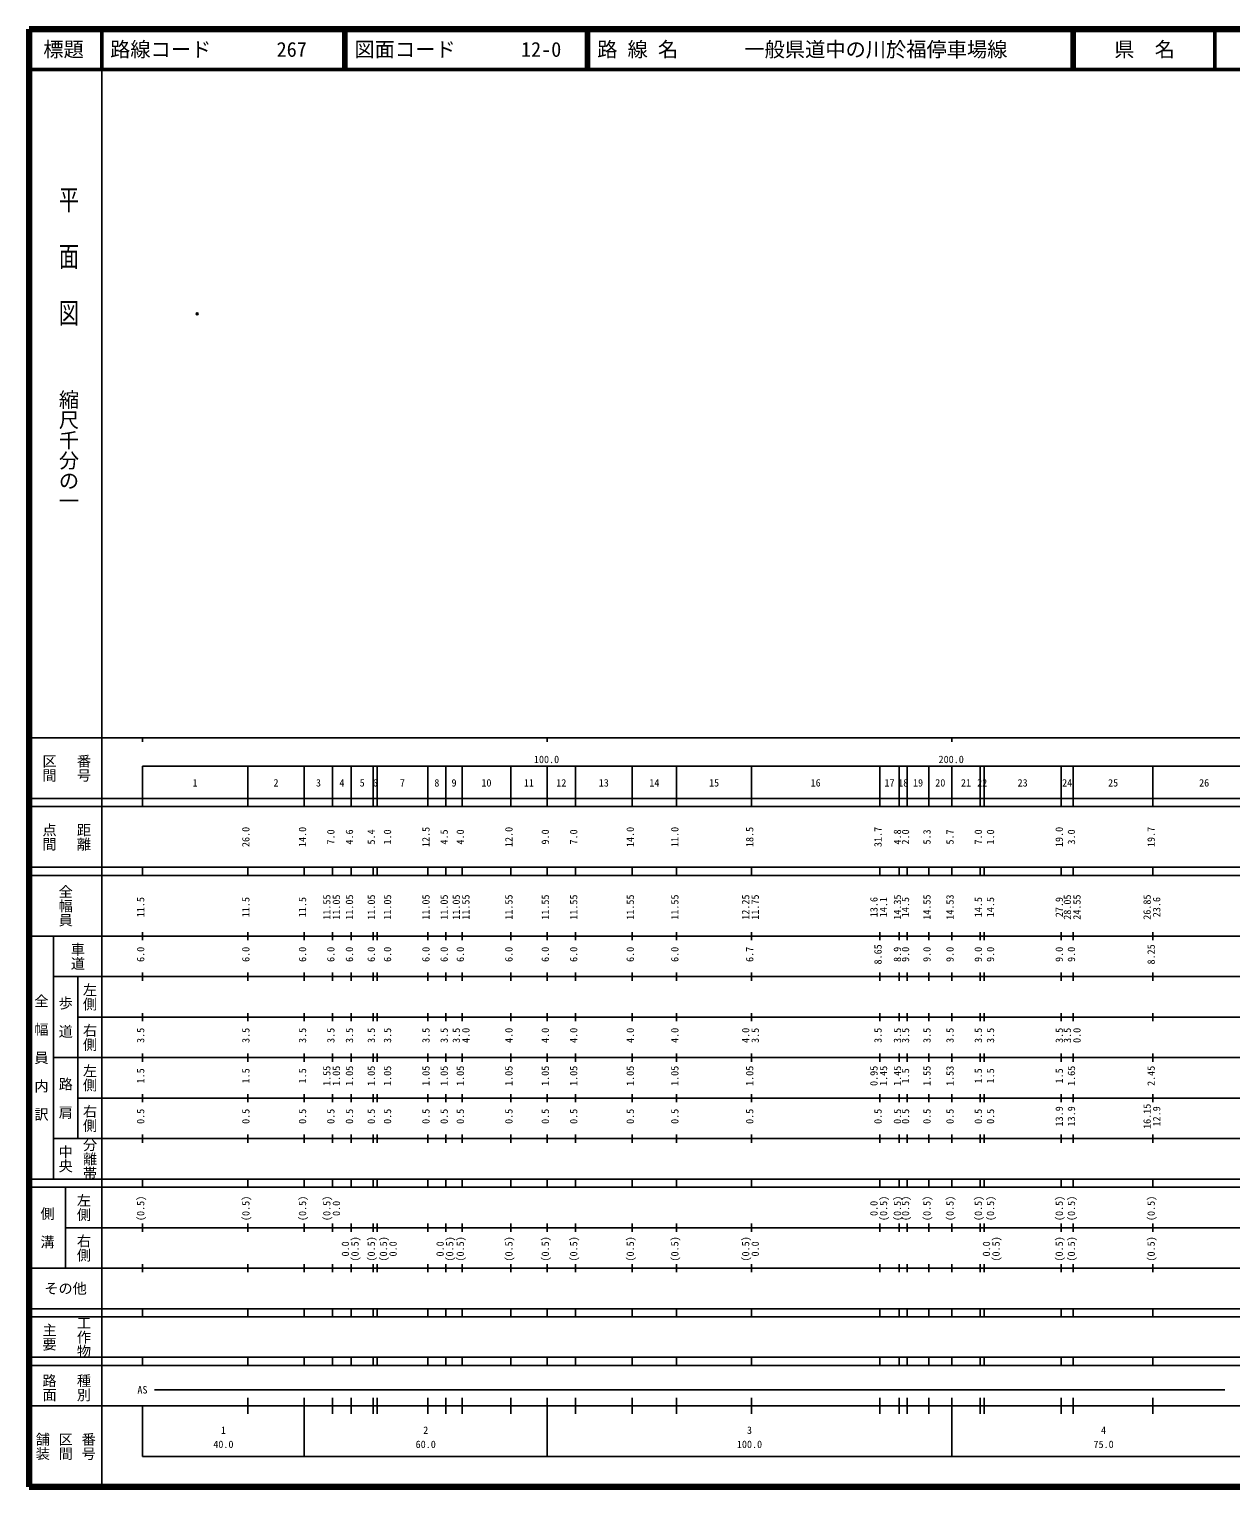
# Model space of a CAD drawing. Units: millimetres on the paper. Extents: x 40 to 680, y 20 to 380.
# Drawn here: x 40 to 336.9, y 20 to 380 of the extents above; entities that cross this region are included whole.
import ezdxf
from ezdxf.enums import TextEntityAlignment as Align

# ---------------------------------------------------------------- set-up
doc = ezdxf.new("R2010")
doc.units = ezdxf.units.MM
doc.header["$PDMODE"] = 32
doc.header["$PDSIZE"] = 0.5
doc.layers.add('M-OTRS', color=6, linetype='Continuous')
doc.layers.add('M-TTL-TXT', color=7, linetype='Continuous')
for name, color, linetype, lineweight in [('M-TTL', 2, 'Continuous', 140), ('M-TTL-BAND', 7, 'Continuous', 25), ('M-TTL-LINE', 7, 'Continuous', 50)]:
    doc.layers.add(name, color=color, linetype=linetype, lineweight=lineweight)
doc.styles.add('@ＭＳ ゴシック', font='')
doc.styles.add('ＭＳ ゴシック', font='')
doc.styles.get('@ＭＳ ゴシック').set_extended_font_data('@MS Gothic')
doc.styles.get('ＭＳ ゴシック').set_extended_font_data('MS Gothic')

msp = doc.modelspace()

# ---------------------------------------------------------------- linework, layer by layer
at = {"layer": 'M-OTRS'}
msp.add_point((81.514, 309.693), dxfattribs=at)
at = {"layer": 'M-TTL'}
for p, q in [((40, 380), (40, 20)), ((680, 380), (40, 380)), ((40, 20), (680, 20))]:
    msp.add_line(p, q, dxfattribs=at)
at = {"layer": 'M-TTL-BAND'}
for p, q in [((58, 370), (58, 20)), ((40, 205), (579, 205)), ((68, 205), (68, 204)), ((168, 205), (168, 204)), ((268, 205), (268, 204)), ((68, 198), (579, 198)), ((68, 198), (68, 188)), ((94, 188), (94, 198)), ((108, 188), (108, 198)), ((115, 188), (115, 198)), ((119.6, 188), (119.6, 198)), ((125, 188), (125, 198)), ((126, 188), (126, 198)), ((138.5, 188), (138.5, 198)), ((143, 188), (143, 198)), ((147, 188), (147, 198)), ((159, 188), (159, 198)), ((168, 188), (168, 198)), ((175, 188), (175, 198)), ((189, 188), (189, 198)), ((200, 188), (200, 198)), ((218.5, 188), (218.5, 198)), ((250.2, 188), (250.2, 198)), ((255, 188), (255, 198)), ((257, 188), (257, 198)), ((262.3, 188), (262.3, 198)), ((268, 188), (268, 198)), ((275, 188), (275, 198)), ((276, 188), (276, 198)), ((295, 188), (295, 198)), ((298, 188), (298, 198)), ((317.7, 188), (317.7, 198)), ((40, 190), (579, 190)), ((40, 188), (579, 188)), ((40, 173), (579, 173)), ((68, 171), (68, 173)), ((94, 171), (94, 173)), ((108, 171), (108, 173)), ((115, 171), (115, 173)), ((119.6, 171), (119.6, 173)), ((125, 171), (125, 173)), ((126, 171), (126, 173)), ((138.5, 171), (138.5, 173)), ((143, 171), (143, 173)), ((147, 171), (147, 173)), ((159, 171), (159, 173)), ((168, 171), (168, 173)), ((175, 171), (175, 173)), ((189, 171), (189, 173)), ((200, 171), (200, 173)), ((218.5, 171), (218.5, 173)), ((250.2, 171), (250.2, 173)), ((255, 171), (255, 173)), ((257, 171), (257, 173)), ((262.3, 171), (262.3, 173)), ((268, 171), (268, 173)), ((275, 171), (275, 173)), ((276, 171), (276, 173)), ((295, 171), (295, 173)), ((298, 171), (298, 173)), ((317.7, 171), (317.7, 173)), ((40, 171), (579, 171)), ((40, 156), (579, 156)), ((46, 96), (46, 156)), ((68, 155), (68, 157)), ((94, 155), (94, 157)), ((108, 155), (108, 157)), ((115, 155), (115, 157)), ((119.6, 155), (119.6, 157)), ((125, 155), (125, 157)), ((126, 155), (126, 157)), ((138.5, 155), (138.5, 157)), ((143, 155), (143, 157)), ((147, 155), (147, 157)), ((159, 155), (159, 157)), ((168, 155), (168, 157)), ((175, 155), (175, 157)), ((189, 155), (189, 157)), ((200, 155), (200, 157)), ((218.5, 155), (218.5, 157)), ((250.2, 155), (250.2, 157)), ((255, 155), (255, 157)), ((257, 155), (257, 157)), ((262.3, 155), (262.3, 157)), ((268, 155), (268, 157)), ((275, 155), (275, 157)), ((276, 155), (276, 157)), ((295, 155), (295, 157)), ((298, 155), (298, 157)), ((317.7, 155), (317.7, 157)), ((46, 146), (579, 146)), ((52, 146), (52, 106)), ((68, 145), (68, 147)), ((94, 145), (94, 147)), ((108, 145), (108, 147)), ((115, 145), (115, 147)), ((119.6, 145), (119.6, 147)), ((125, 145), (125, 147)), ((126, 145), (126, 147)), ((138.5, 145), (138.5, 147)), ((143, 145), (143, 147)), ((147, 145), (147, 147)), ((159, 145), (159, 147)), ((168, 145), (168, 147)), ((175, 145), (175, 147)), ((189, 145), (189, 147)), ((200, 145), (200, 147)), ((218.5, 145), (218.5, 147)), ((250.2, 145), (250.2, 147)), ((255, 145), (255, 147)), ((257, 145), (257, 147)), ((262.3, 145), (262.3, 147)), ((268, 145), (268, 147)), ((275, 145), (275, 147)), ((276, 145), (276, 147)), ((295, 145), (295, 147)), ((298, 145), (298, 147)), ((317.7, 145), (317.7, 147)), ((68, 135), (68, 137)), ((94, 135), (94, 137)), ((108, 135), (108, 137)), ((115, 135), (115, 137)), ((119.6, 135), (119.6, 137)), ((125, 135), (125, 137)), ((126, 135), (126, 137)), ((138.5, 135), (138.5, 137)), ((143, 135), (143, 137)), ((147, 135), (147, 137)), ((159, 135), (159, 137)), ((168, 135), (168, 137)), ((175, 135), (175, 137)), ((189, 135), (189, 137)), ((200, 135), (200, 137)), ((218.5, 135), (218.5, 137)), ((250.2, 135), (250.2, 137)), ((255, 135), (255, 137)), ((257, 135), (257, 137)), ((262.3, 135), (262.3, 137)), ((268, 135), (268, 137)), ((275, 135), (275, 137)), ((276, 135), (276, 137)), ((295, 135), (295, 137)), ((298, 135), (298, 137)), ((317.7, 135), (317.7, 137)), ((52, 136), (579, 136)), ((46, 126), (579, 126)), ((68, 125), (68, 127)), ((94, 125), (94, 127)), ((108, 125), (108, 127)), ((115, 125), (115, 127)), ((119.6, 125), (119.6, 127)), ((125, 125), (125, 127)), ((126, 125), (126, 127)), ((138.5, 125), (138.5, 127)), ((143, 125), (143, 127)), ((147, 125), (147, 127)), ((159, 125), (159, 127)), ((168, 125), (168, 127)), ((175, 125), (175, 127)), ((189, 125), (189, 127)), ((200, 125), (200, 127)), ((218.5, 125), (218.5, 127)), ((250.2, 125), (250.2, 127)), ((255, 125), (255, 127)), ((257, 125), (257, 127)), ((262.3, 125), (262.3, 127)), ((268, 125), (268, 127)), ((275, 125), (275, 127)), ((276, 125), (276, 127)), ((295, 125), (295, 127)), ((298, 125), (298, 127)), ((317.7, 125), (317.7, 127)), ((52, 116), (579, 116)), ((68, 115), (68, 117)), ((94, 115), (94, 117)), ((108, 115), (108, 117)), ((115, 115), (115, 117)), ((119.6, 115), (119.6, 117)), ((125, 115), (125, 117)), ((126, 115), (126, 117)), ((138.5, 115), (138.5, 117)), ((143, 115), (143, 117)), ((147, 115), (147, 117)), ((159, 115), (159, 117)), ((168, 115), (168, 117)), ((175, 115), (175, 117)), ((189, 115), (189, 117)), ((200, 115), (200, 117)), ((218.5, 115), (218.5, 117)), ((250.2, 115), (250.2, 117)), ((255, 115), (255, 117)), ((257, 115), (257, 117)), ((262.3, 115), (262.3, 117)), ((268, 115), (268, 117)), ((275, 115), (275, 117)), ((276, 115), (276, 117)), ((295, 115), (295, 117)), ((298, 115), (298, 117)), ((317.7, 115), (317.7, 117)), ((46, 106), (579, 106)), ((68, 105), (68, 107)), ((94, 105), (94, 107)), ((108, 105), (108, 107)), ((115, 105), (115, 107)), ((119.6, 105), (119.6, 107)), ((125, 105), (125, 107)), ((126, 105), (126, 107)), ((138.5, 105), (138.5, 107)), ((143, 105), (143, 107)), ((147, 105), (147, 107)), ((159, 105), (159, 107)), ((168, 105), (168, 107)), ((175, 105), (175, 107)), ((189, 105), (189, 107)), ((200, 105), (200, 107)), ((218.5, 105), (218.5, 107)), ((250.2, 105), (250.2, 107)), ((255, 105), (255, 107)), ((257, 105), (257, 107)), ((262.3, 105), (262.3, 107)), ((268, 105), (268, 107)), ((275, 105), (275, 107)), ((276, 105), (276, 107)), ((295, 105), (295, 107)), ((298, 105), (298, 107)), ((317.7, 105), (317.7, 107)), ((40, 96), (579, 96)), ((40, 94), (579, 94)), ((49, 94), (49, 74)), ((68, 94), (68, 96)), ((94, 94), (94, 96)), ((108, 94), (108, 96)), ((115, 94), (115, 96)), ((119.6, 94), (119.6, 96)), ((125, 94), (125, 96)), ((126, 94), (126, 96)), ((138.5, 94), (138.5, 96)), ((143, 94), (143, 96)), ((147, 94), (147, 96)), ((159, 94), (159, 96)), ((168, 94), (168, 96)), ((175, 94), (175, 96)), ((189, 94), (189, 96)), ((200, 94), (200, 96)), ((218.5, 94), (218.5, 96)), ((250.2, 94), (250.2, 96)), ((255, 94), (255, 96)), ((257, 94), (257, 96)), ((262.3, 94), (262.3, 96)), ((268, 94), (268, 96)), ((275, 94), (275, 96)), ((276, 94), (276, 96)), ((295, 94), (295, 96)), ((298, 94), (298, 96)), ((317.7, 94), (317.7, 96)), ((49, 84), (579, 84)), ((68, 83), (68, 85)), ((94, 83), (94, 85)), ((108, 83), (108, 85)), ((115, 83), (115, 85)), ((119.6, 83), (119.6, 85)), ((125, 83), (125, 85)), ((126, 83), (126, 85)), ((138.5, 83), (138.5, 85)), ((143, 83), (143, 85)), ((147, 83), (147, 85)), ((159, 83), (159, 85)), ((168, 83), (168, 85)), ((175, 83), (175, 85)), ((189, 83), (189, 85)), ((200, 83), (200, 85)), ((218.5, 83), (218.5, 85)), ((250.2, 83), (250.2, 85)), ((255, 83), (255, 85)), ((257, 83), (257, 85)), ((262.3, 83), (262.3, 85)), ((268, 83), (268, 85)), ((275, 83), (275, 85)), ((276, 83), (276, 85)), ((295, 83), (295, 85)), ((298, 83), (298, 85)), ((317.7, 83), (317.7, 85)), ((40, 74), (579, 74)), ((68, 73), (68, 75)), ((94, 73), (94, 75)), ((108, 73), (108, 75)), ((115, 73), (115, 75)), ((119.6, 73), (119.6, 75)), ((125, 73), (125, 75)), ((126, 73), (126, 75)), ((138.5, 73), (138.5, 75)), ((143, 73), (143, 75)), ((147, 73), (147, 75)), ((159, 73), (159, 75)), ((168, 73), (168, 75)), ((175, 73), (175, 75)), ((189, 73), (189, 75)), ((200, 73), (200, 75)), ((218.5, 73), (218.5, 75)), ((250.2, 73), (250.2, 75)), ((255, 73), (255, 75)), ((257, 73), (257, 75)), ((262.3, 73), (262.3, 75)), ((268, 73), (268, 75)), ((275, 73), (275, 75)), ((276, 73), (276, 75)), ((295, 73), (295, 75)), ((298, 73), (298, 75)), ((317.7, 73), (317.7, 75)), ((40, 64), (579, 64)), ((40, 62), (579, 62)), ((68, 62), (68, 64)), ((94, 62), (94, 64)), ((108, 62), (108, 64)), ((115, 62), (115, 64)), ((119.6, 62), (119.6, 64)), ((125, 62), (125, 64)), ((126, 62), (126, 64)), ((138.5, 62), (138.5, 64)), ((143, 62), (143, 64)), ((147, 62), (147, 64)), ((159, 62), (159, 64)), ((168, 62), (168, 64)), ((175, 62), (175, 64)), ((189, 62), (189, 64)), ((200, 62), (200, 64)), ((218.5, 62), (218.5, 64)), ((250.2, 62), (250.2, 64)), ((255, 62), (255, 64)), ((257, 62), (257, 64)), ((262.3, 62), (262.3, 64)), ((268, 62), (268, 64)), ((275, 62), (275, 64)), ((276, 62), (276, 64)), ((295, 62), (295, 64)), ((298, 62), (298, 64)), ((317.7, 62), (317.7, 64)), ((40, 52), (579, 52)), ((68, 50), (68, 52)), ((94, 50), (94, 52)), ((108, 50), (108, 52)), ((115, 50), (115, 52)), ((119.6, 50), (119.6, 52)), ((125, 50), (125, 52)), ((126, 50), (126, 52)), ((138.5, 50), (138.5, 52)), ((143, 50), (143, 52)), ((147, 50), (147, 52)), ((159, 50), (159, 52)), ((168, 50), (168, 52)), ((175, 50), (175, 52)), ((189, 50), (189, 52)), ((200, 50), (200, 52)), ((218.5, 50), (218.5, 52)), ((250.2, 50), (250.2, 52)), ((255, 50), (255, 52)), ((257, 50), (257, 52)), ((262.3, 50), (262.3, 52)), ((268, 50), (268, 52)), ((275, 50), (275, 52)), ((276, 50), (276, 52)), ((295, 50), (295, 52)), ((298, 50), (298, 52)), ((317.7, 50), (317.7, 52)), ((40, 50), (579, 50)), ((71, 44), (335.5, 44)), ((40, 40), (579, 40)), ((68, 40), (68, 27.5)), ((94, 38), (94, 42)), ((108, 27.5), (108, 42)), ((115, 38), (115, 42)), ((119.6, 38), (119.6, 42)), ((125, 38), (125, 42)), ((126, 38), (126, 42)), ((138.5, 38), (138.5, 42)), ((143, 38), (143, 42)), ((147, 38), (147, 42)), ((159, 38), (159, 42)), ((168, 27.5), (168, 42)), ((175, 38), (175, 42)), ((189, 38), (189, 42)), ((200, 38), (200, 42)), ((218.5, 38), (218.5, 42)), ((250.2, 38), (250.2, 42)), ((255, 38), (255, 42)), ((257, 38), (257, 42)), ((262.3, 38), (262.3, 42)), ((268, 27.5), (268, 42)), ((275, 38), (275, 42)), ((276, 38), (276, 42)), ((295, 38), (295, 42)), ((298, 38), (298, 42)), ((317.7, 38), (317.7, 42)), ((68, 27.5), (579, 27.5))]:
    msp.add_line(p, q, dxfattribs=at)
at = {"layer": 'M-TTL-LINE'}
for p, q in [((58, 380), (58, 370)), ((117.75, 380), (117.75, 370)), ((118.25, 380), (118.25, 370)), ((177.75, 380), (177.75, 370)), ((178.25, 380), (178.25, 370)), ((297.75, 380), (297.75, 370)), ((298.25, 380), (298.25, 370)), ((333, 380), (333, 370)), ((40, 370), (680, 370))]:
    msp.add_line(p, q, dxfattribs=at)

# ---------------------------------------------------------------- texts
at = {"layer": 'M-TTL-BAND', "style": '@ＭＳ ゴシック', "width": 1.4}
msp.add_text('平  面  図', height=3.666, rotation=270, dxfattribs=at).set_placement((49.777, 306.475), align=Align.MIDDLE_RIGHT)
at = {"layer": 'M-TTL-BAND', "style": '@ＭＳ ゴシック'}
msp.add_text('縮尺千分の一', height=3.666, rotation=270, dxfattribs=at).set_placement((49.777, 261.03), align=Align.MIDDLE_RIGHT)
for s, p in [('区間', (45, 197.5)), ('番号', (53.5, 197.5)), ('点間', (45, 180.5)), ('距離', (53.5, 180.5)), ('全幅員', (49, 163.5)), ('車道', (52, 151)), ('左側', (55, 141)), ('全\u3000幅\u3000員\u3000内\u3000訳', (43, 126)), ('歩\u3000道', (49, 136)), ('右側', (55, 131)), ('左側', (55, 121)), ('路\u3000肩', (49, 116)), ('右側', (55, 111)), ('分離帯', (55, 101)), ('中央', (49, 101)), ('左側', (53.5, 89)), ('側\u3000溝', (44.5, 84)), ('右側', (53.5, 79)), ('工作物', (53.5, 57)), ('主要', (45, 57)), ('路面', (45, 44.5)), ('種別', (53.5, 44.5)), ('舗装', (43.333, 30)), ('区間', (49, 30)), ('番号', (54.667, 30))]:
    msp.add_text(s, height=2.566, rotation=270, dxfattribs=at).set_placement(p, align=Align.MIDDLE_CENTER)
at = {"layer": 'M-TTL-BAND', "style": 'ＭＳ ゴシック'}
for s, p in [('100.0', (167.844, 198.195)), ('200.0', (267.844, 198.195)), ('1', (81, 192.405)), ('2', (101, 192.405)), ('3', (111.5, 192.405)), ('4', (117.3, 192.405)), ('5', (122.3, 192.405)), ('6', (125.5, 192.405)), ('7', (132.25, 192.405)), ('8', (140.75, 192.405)), ('9', (145, 192.405)), ('10', (153, 192.405)), ('11', (163.5, 192.405)), ('12', (171.5, 192.405)), ('13', (182, 192.405)), ('14', (194.5, 192.405)), ('15', (209.25, 192.405)), ('16', (234.35, 192.405)), ('17', (252.6, 192.405)), ('18', (256, 192.405)), ('19', (259.65, 192.405)), ('20', (265.15, 192.405)), ('21', (271.5, 192.405)), ('22', (275.5, 192.405)), ('23', (285.5, 192.405)), ('24', (296.5, 192.405)), ('25', (307.85, 192.405)), ('26', (330.35, 192.405)), ('AS', (68, 42.5)), ('1', (88, 32.523)), ('2', (138, 32.523)), ('3', (218, 32.523)), ('4', (305.5, 32.523)), ('40.0', (88, 29.033)), ('60.0', (138, 29.033)), ('100.0', (218, 29.033)), ('75.0', (305.5, 29.033))]:
    msp.add_text(s, height=1.833, dxfattribs=at).set_placement(p, align=Align.BOTTOM_CENTER)
for s, p in [('26.0', (95, 180.5)), ('14.0', (109, 180.5)), ('7.0', (116, 180.5)), ('4.6', (120.6, 180.5)), ('5.4', (126, 180.5)), ('1.0', (130, 180.5)), ('12.5', (139.5, 180.5)), ('4.5', (144, 180.5)), ('4.0', (148, 180.5)), ('12.0', (160, 180.5)), ('9.0', (169, 180.5)), ('7.0', (176, 180.5)), ('14.0', (190, 180.5)), ('11.0', (201, 180.5)), ('18.5', (219.5, 180.5)), ('31.7', (251.2, 180.5)), ('4.8', (256, 180.5)), ('2.0', (258, 180.5)), ('5.3', (263.3, 180.5)), ('5.7', (269, 180.5)), ('7.0', (276, 180.5)), ('1.0', (279, 180.5)), ('19.0', (296, 180.5)), ('3.0', (299, 180.5)), ('19.7', (318.7, 180.5)), ('11.55', (115, 163.174)), ('11.05', (117.37, 163.174)), ('11.05', (120.6, 163.174)), ('11.05', (126, 163.174)), ('11.05', (130, 163.174)), ('11.05', (139.5, 163.174)), ('11.05', (144, 163.174)), ('11.05', (147, 163.174)), ('11.55', (149.37, 163.174)), ('11.55', (160, 163.174)), ('11.55', (169, 163.174)), ('11.55', (176, 163.174)), ('11.55', (190, 163.174)), ('11.55', (201, 163.174)), ('12.25', (218.5, 163.174)), ('11.75', (220.87, 163.174)), ('14.35', (256, 163.174)), ('14.55', (263.3, 163.174)), ('14.53', (269, 163.174)), ('28.05', (298, 163.174)), ('24.55', (300.37, 163.174)), ('26.85', (317.7, 163.174)), ('11.5', (69, 163.174)), ('11.5', (95, 163.174)), ('11.5', (109, 163.174)), ('13.6', (250.2, 163.174)), ('14.1', (252.57, 163.174)), ('14.5', (258, 163.174)), ('14.5', (276, 163.174)), ('14.5', (279, 163.174)), ('27.9', (296, 163.174)), ('23.6', (320.07, 163.174)), ('6.0', (69, 151.5)), ('6.0', (95, 151.5)), ('6.0', (109, 151.5)), ('6.0', (116, 151.5)), ('6.0', (120.6, 151.5)), ('6.0', (126, 151.5)), ('6.0', (130, 151.5)), ('6.0', (139.5, 151.5)), ('6.0', (144, 151.5)), ('6.0', (148, 151.5)), ('6.0', (160, 151.5)), ('6.0', (169, 151.5)), ('6.0', (176, 151.5)), ('6.0', (190, 151.5)), ('6.0', (201, 151.5)), ('6.7', (219.5, 151.5)), ('8.65', (251.2, 151.5)), ('8.9', (256, 151.5)), ('9.0', (258, 151.5)), ('9.0', (263.3, 151.5)), ('9.0', (269, 151.5)), ('9.0', (276, 151.5)), ('9.0', (279, 151.5)), ('9.0', (296, 151.5)), ('9.0', (299, 151.5)), ('8.25', (318.7, 151.5)), ('3.5', (69, 131.5)), ('3.5', (95, 131.5)), ('3.5', (109, 131.5)), ('3.5', (116, 131.5)), ('3.5', (120.6, 131.5)), ('3.5', (126, 131.5)), ('3.5', (130, 131.5)), ('3.5', (139.5, 131.5)), ('3.5', (144, 131.5)), ('3.5', (147, 131.5)), ('4.0', (149.37, 131.5)), ('4.0', (160, 131.5)), ('4.0', (169, 131.5)), ('4.0', (176, 131.5)), ('4.0', (190, 131.5)), ('4.0', (201, 131.5)), ('4.0', (218.5, 131.5)), ('3.5', (220.87, 131.5)), ('3.5', (251.2, 131.5)), ('3.5', (256, 131.5)), ('3.5', (258, 131.5)), ('3.5', (263.3, 131.5)), ('3.5', (269, 131.5)), ('3.5', (276, 131.5)), ('3.5', (279, 131.5)), ('3.5', (296, 131.5)), ('3.5', (298, 131.5)), ('0.0', (300.37, 131.5)), ('1.5', (69, 121.5)), ('1.5', (95, 121.5)), ('1.5', (109, 121.5)), ('1.55', (115, 121.5)), ('1.05', (117.37, 121.5)), ('1.05', (120.6, 121.5)), ('1.05', (126, 121.5)), ('1.05', (130, 121.5)), ('1.05', (139.5, 121.5)), ('1.05', (144, 121.5)), ('1.05', (148, 121.5)), ('1.05', (160, 121.5)), ('1.05', (169, 121.5)), ('1.05', (176, 121.5)), ('1.05', (190, 121.5)), ('1.05', (201, 121.5)), ('1.05', (219.5, 121.5)), ('0.95', (250.2, 121.5)), ('1.45', (252.57, 121.5)), ('1.45', (256, 121.5)), ('1.5', (258, 121.5)), ('1.55', (263.3, 121.5)), ('1.53', (269, 121.5)), ('1.5', (276, 121.5)), ('1.5', (279, 121.5)), ('1.5', (296, 121.5)), ('1.65', (299, 121.5)), ('2.45', (318.7, 121.5)), ('0.5', (69, 111.5)), ('0.5', (95, 111.5)), ('0.5', (109, 111.5)), ('0.5', (116, 111.5)), ('0.5', (120.6, 111.5)), ('0.5', (126, 111.5)), ('0.5', (130, 111.5)), ('0.5', (139.5, 111.5)), ('0.5', (144, 111.5)), ('0.5', (148, 111.5)), ('0.5', (160, 111.5)), ('0.5', (169, 111.5)), ('0.5', (176, 111.5)), ('0.5', (190, 111.5)), ('0.5', (201, 111.5)), ('0.5', (219.5, 111.5)), ('0.5', (251.2, 111.5)), ('0.5', (256, 111.5)), ('0.5', (258, 111.5)), ('0.5', (263.3, 111.5)), ('0.5', (269, 111.5)), ('0.5', (276, 111.5)), ('0.5', (279, 111.5)), ('13.9', (296, 111.5)), ('13.9', (299, 111.5)), ('16.15', (317.7, 111.5)), ('12.9', (320.07, 111.5)), ('(0.5)', (69, 88.764)), ('(0.5)', (95, 88.764)), ('(0.5)', (109, 88.764)), ('(0.5)', (115, 88.764)), ('0.0', (117.37, 88.764)), ('0.0', (250.2, 88.764)), ('(0.5)', (252.57, 88.764)), ('(0.5)', (256, 88.764)), ('(0.5)', (258, 88.764)), ('(0.5)', (263.3, 88.764)), ('(0.5)', (269, 88.764)), ('(0.5)', (276, 88.764)), ('(0.5)', (279, 88.764)), ('(0.5)', (296, 88.764)), ('(0.5)', (299, 88.764)), ('(0.5)', (318.7, 88.764)), ('0.0', (119.6, 78.764)), ('(0.5)', (121.97, 78.764)), ('(0.5)', (126, 78.764)), ('(0.5)', (129, 78.764)), ('0.0', (131.37, 78.764)), ('0.0', (143, 78.764)), ('(0.5)', (145.37, 78.764)), ('(0.5)', (148, 78.764)), ('(0.5)', (160, 78.764)), ('(0.5)', (169, 78.764)), ('(0.5)', (176, 78.764)), ('(0.5)', (190, 78.764)), ('(0.5)', (201, 78.764)), ('(0.5)', (218.5, 78.764)), ('0.0', (220.87, 78.764)), ('0.0', (278, 78.764)), ('(0.5)', (280.37, 78.764)), ('(0.5)', (296, 78.764)), ('(0.5)', (299, 78.764)), ('(0.5)', (318.7, 78.764))]:
    msp.add_text(s, height=1.833, rotation=90, dxfattribs=at).set_placement(p, align=Align.BOTTOM_CENTER)
msp.add_text('その他', height=2.566, dxfattribs=at).set_placement((49, 69), align=Align.MIDDLE_CENTER)
at = {"layer": 'M-TTL-TXT', "style": 'ＭＳ ゴシック'}
for s, p in [('標題', (48.5, 375)), ('県\u3000名', (315.625, 375))]:
    msp.add_text(s, height=3.666, dxfattribs=at).set_placement(p, align=Align.MIDDLE_CENTER)
for s, p in [('路線コード', (60, 375)), ('267', (101.142, 375)), ('図面コード', (120.38, 375)), ('12-0', (161.521, 375)), ('路 線 名', (180.38, 375)), ('一般県道中の川於福停車場線', (216.734, 375))]:
    msp.add_text(s, height=3.666, dxfattribs=at).set_placement(p, align=Align.MIDDLE_LEFT)

doc.saveas('drawing.dxf')
